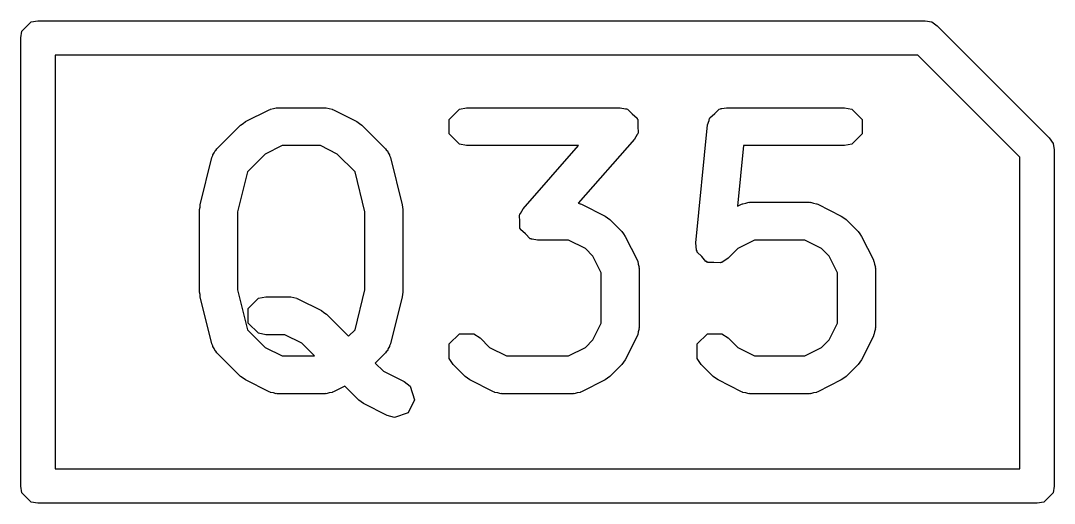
# Model space of a CAD drawing. Header units: millimetres. Extents: x 129 to 276, y -185 to -58.
# Drawn here: x 179 to 182, y -62.95 to -61.55 of the extents above; entities that cross this region are included whole.
import ezdxf

# ---------------------------------------------------------------- set-up
doc = ezdxf.new("R2010")
doc.units = ezdxf.units.MM
doc.layers.add('F.Fab', color=9, linetype='CONTINUOUS', true_color=0xafafaf)

msp = doc.modelspace()

# ---------------------------------------------------------------- linework, layer by layer
at = {"layer": 'F.Fab', "linetype": 'CONTINUOUS'}
for p, q in [((179.003806, -61.580866), (179.030866, -61.553806)), ((179.030866, -61.553806), (179.05, -61.55)), ((179.05, -61.55), (181.625, -61.55)), ((181.625, -61.55), (181.644134, -61.553806)), ((181.644134, -61.553806), (181.660355, -61.564645)), ((179, -61.6), (179.003806, -61.580866)), ((181.660355, -61.564645), (181.985355, -61.889644)), ((179, -62.9), (179, -61.6)), ((179.1, -61.65), (179.1, -62.85)), ((181.60429, -61.65), (179.1, -61.65)), ((181.9, -61.94571), (181.60429, -61.65)), ((179.652546, -61.842458), (179.721117, -61.808172)), ((179.721117, -61.808172), (179.723773, -61.807444)), ((179.723773, -61.807444), (179.724666, -61.806552)), ((179.724666, -61.806552), (179.733317, -61.804831)), ((179.733317, -61.804831), (179.741815, -61.802504)), ((179.741815, -61.802504), (179.743011, -61.802902)), ((179.743011, -61.802902), (179.745714, -61.802365)), ((179.745714, -61.802365), (179.882857, -61.802365)), ((179.882857, -61.802365), (179.885559, -61.802902)), ((179.885559, -61.802902), (179.886756, -61.802504)), ((179.886756, -61.802504), (179.895253, -61.804831)), ((179.895253, -61.804831), (179.903905, -61.806552)), ((179.903905, -61.806552), (179.904797, -61.807444)), ((179.904797, -61.807444), (179.907454, -61.808172)), ((179.907454, -61.808172), (179.976025, -61.842458)), ((180.243473, -61.836317), (180.273238, -61.806552)), ((180.273238, -61.806552), (180.294286, -61.802365)), ((180.294286, -61.802365), (180.74, -61.802365)), ((180.74, -61.802365), (180.755337, -61.805416)), ((180.755337, -61.805416), (180.75762, -61.805264)), ((180.75762, -61.805264), (180.758516, -61.806048)), ((180.758516, -61.806048), (180.761048, -61.806552)), ((180.761048, -61.806552), (180.77474, -61.820244)), ((180.77474, -61.820244), (180.789301, -61.832985)), ((181.000105, -61.831365), (181.014431, -61.819643)), ((181.014431, -61.819643), (181.027523, -61.806552)), ((181.027523, -61.806552), (181.031367, -61.805787)), ((181.031367, -61.805787), (181.032684, -61.80471)), ((181.032684, -61.80471), (181.035411, -61.804982)), ((181.035411, -61.804982), (181.048571, -61.802365)), ((181.048571, -61.802365), (181.391428, -61.802365)), ((181.391428, -61.802365), (181.412476, -61.806552)), ((181.412476, -61.806552), (181.442241, -61.836317)), ((179.56968, -61.921331), (179.638253, -61.85276)), ((179.638253, -61.85276), (179.645583, -61.847861)), ((179.645583, -61.847861), (179.652546, -61.842458)), ((179.976025, -61.842458), (179.982981, -61.847857)), ((179.982981, -61.847857), (179.990319, -61.85276)), ((179.990319, -61.85276), (180.058891, -61.921331)), ((180.243473, -61.878413), (180.243473, -61.836317)), ((180.789301, -61.832985), (180.78943, -61.834934)), ((180.78943, -61.834934), (180.790813, -61.836317)), ((180.790813, -61.836317), (180.790813, -61.855665)), ((180.790813, -61.855665), (180.792101, -61.874986)), ((180.959558, -62.194749), (180.993844, -61.851892)), ((180.993844, -61.851892), (180.997758, -61.839059)), ((180.997758, -61.836317), (180.998961, -61.835113)), ((180.997758, -61.839059), (180.997758, -61.836317)), ((180.998961, -61.835113), (181.000105, -61.831365)), ((181.442241, -61.836317), (181.442241, -61.878413)), ((180.273238, -61.908178), (180.243473, -61.878413)), ((180.789197, -61.880028), (180.781392, -61.893583)), ((180.790813, -61.878413), (180.789197, -61.880028)), ((180.792101, -61.874986), (180.790813, -61.877222)), ((180.790813, -61.877222), (180.790813, -61.878413)), ((181.442241, -61.878413), (181.412476, -61.908178)), ((181.985355, -61.889644), (181.996194, -61.905865)), ((179.758697, -61.912365), (179.709723, -61.936851)), ((179.869874, -61.912365), (179.758697, -61.912365)), ((179.918847, -61.936852), (179.869874, -61.912365)), ((180.294286, -61.912365), (180.273238, -61.908178)), ((180.618793, -61.912365), (180.294286, -61.912365)), ((180.458608, -62.095433), (180.618793, -61.912365)), ((180.781392, -61.893583), (180.618487, -62.07976)), ((181.098345, -61.912365), (181.080745, -62.088357)), ((181.391428, -61.912365), (181.098345, -61.912365)), ((181.412476, -61.908178), (181.391428, -61.912365)), ((181.996194, -61.905865), (181.996194, -61.905866)), ((181.996194, -61.905866), (182, -61.925)), ((179.520927, -62.084025), (179.555213, -61.946882)), ((179.555213, -61.946882), (179.557757, -61.941495)), ((179.557757, -61.941495), (179.557758, -61.939175)), ((179.557758, -61.939175), (179.561499, -61.933574)), ((179.561499, -61.933574), (179.56438, -61.927478)), ((179.56438, -61.927478), (179.566371, -61.926283)), ((179.566371, -61.926283), (179.56968, -61.921331)), ((179.709723, -61.936851), (179.658233, -61.988341)), ((179.970336, -61.988339), (179.918847, -61.936852)), ((180.058891, -61.921331), (180.0622, -61.926284)), ((180.0622, -61.926284), (180.064191, -61.927479)), ((180.064191, -61.927479), (180.067069, -61.933572)), ((180.067069, -61.933572), (180.070813, -61.939175)), ((180.070813, -61.939175), (180.070813, -61.941496)), ((180.070813, -61.941496), (180.073358, -61.946883)), ((180.073358, -61.946883), (180.107643, -62.084026)), ((181.9, -62.85), (181.9, -61.94571)), ((182, -61.925), (182, -62.9)), ((179.658233, -61.988341), (179.629285, -62.104137)), ((179.999285, -62.104136), (179.970336, -61.988339)), ((179.519285, -62.097365), (179.520599, -62.090757)), ((179.519285, -62.337365), (179.519285, -62.097365)), ((179.520599, -62.090757), (179.520927, -62.084025)), ((180.107643, -62.084026), (180.10797, -62.090757)), ((180.10797, -62.090757), (180.109285, -62.097365)), ((180.109285, -62.097365), (180.109285, -62.337365)), ((180.450803, -62.108986), (180.458608, -62.095433)), ((180.618487, -62.07976), (180.623905, -62.080838)), ((180.623905, -62.080838), (180.624797, -62.08173)), ((180.624797, -62.08173), (180.627454, -62.082458)), ((180.627454, -62.082458), (180.696026, -62.116744)), ((181.080745, -62.088357), (181.092546, -62.082457)), ((181.092546, -62.082457), (181.095203, -62.081729)), ((181.095203, -62.081729), (181.096095, -62.080838)), ((181.096095, -62.080838), (181.104735, -62.079119)), ((181.104735, -62.079119), (181.113245, -62.076789)), ((181.113245, -62.076789), (181.114442, -62.077188)), ((181.114442, -62.077188), (181.117143, -62.076651)), ((181.117143, -62.076651), (181.288571, -62.076651)), ((181.288571, -62.076651), (181.291273, -62.077188)), ((181.291273, -62.077188), (181.292469, -62.07679)), ((181.292469, -62.07679), (181.300965, -62.079116)), ((181.300965, -62.079116), (181.309619, -62.080838)), ((181.309619, -62.080838), (181.310511, -62.08173)), ((181.310511, -62.08173), (181.313168, -62.082458)), ((181.313168, -62.082458), (181.38174, -62.116744)), ((179.629285, -62.104137), (179.629285, -62.330593)), ((179.999285, -62.330593), (179.999285, -62.104136)), ((180.447899, -62.114031), (180.449187, -62.111794)), ((180.449187, -62.133351), (180.447899, -62.114031)), ((180.449187, -62.110603), (180.450803, -62.108986)), ((180.449187, -62.111794), (180.449187, -62.110603)), ((180.696026, -62.116744), (180.702986, -62.122146)), ((180.702986, -62.122146), (180.71032, -62.127046)), ((180.71032, -62.127046), (180.744605, -62.161331)), ((181.38174, -62.116744), (181.3887, -62.122146)), ((181.3887, -62.122146), (181.396034, -62.127046)), ((181.396034, -62.127046), (181.430319, -62.161331)), ((180.449187, -62.152699), (180.449187, -62.133351)), ((180.450568, -62.15408), (180.449187, -62.152699)), ((180.450699, -62.156032), (180.450568, -62.15408)), ((180.465263, -62.168775), (180.450699, -62.156032)), ((180.478952, -62.182464), (180.465263, -62.168775)), ((180.481483, -62.182967), (180.478952, -62.182464)), ((180.48238, -62.183752), (180.481483, -62.182967)), ((180.484662, -62.183599), (180.48238, -62.183752)), ((180.5, -62.186651), (180.484662, -62.183599)), ((180.589874, -62.186651), (180.5, -62.186651)), ((180.638849, -62.211139), (180.589874, -62.186651)), ((180.744605, -62.161331), (180.749502, -62.168661)), ((180.749502, -62.168661), (180.754907, -62.175625)), ((180.754907, -62.175625), (180.789194, -62.244197)), ((181.130126, -62.186651), (181.081149, -62.211139)), ((181.275588, -62.186651), (181.130126, -62.186651)), ((181.324563, -62.211139), (181.275588, -62.186651)), ((181.430319, -62.161331), (181.435216, -62.168661)), ((181.435216, -62.168661), (181.440621, -62.175625)), ((181.440621, -62.175625), (181.474908, -62.244197)), ((180.660513, -62.232803), (180.638849, -62.211139)), ((180.96163, -62.216109), (180.959558, -62.194749)), ((180.963471, -62.218359), (180.96163, -62.216109)), ((180.963471, -62.221268), (180.963471, -62.218359)), ((181.081149, -62.211139), (181.053175, -62.239113)), ((181.346227, -62.232803), (181.324563, -62.211139)), ((180.685, -62.281777), (180.660513, -62.232803)), ((180.789194, -62.244197), (180.789921, -62.246854)), ((180.789921, -62.246854), (180.790813, -62.247746)), ((180.790813, -62.247746), (180.792531, -62.256386)), ((180.976561, -62.234358), (180.963471, -62.221268)), ((180.988285, -62.248688), (180.976561, -62.234358)), ((180.991179, -62.248977), (180.988285, -62.248688)), ((180.993237, -62.251035), (180.991179, -62.248977)), ((181.053175, -62.239113), (181.035331, -62.251036)), ((181.370714, -62.281777), (181.346227, -62.232803)), ((181.474908, -62.244197), (181.475635, -62.246854)), ((181.475635, -62.246854), (181.476527, -62.247746)), ((181.476527, -62.247746), (181.478245, -62.256386)), ((180.792531, -62.256386), (180.794862, -62.264896)), ((180.794862, -62.264896), (180.794462, -62.266093)), ((180.794462, -62.266093), (180.795, -62.268794)), ((180.795, -62.268794), (180.795, -62.440222)), ((181.011757, -62.251035), (180.993237, -62.251035)), ((181.030172, -62.252877), (181.011757, -62.251035)), ((181.032422, -62.251035), (181.030172, -62.252877)), ((181.035331, -62.251036), (181.032422, -62.251035)), ((181.478245, -62.256386), (181.480576, -62.264896)), ((181.480576, -62.264896), (181.480176, -62.266093)), ((181.480176, -62.266093), (181.480714, -62.268794)), ((181.480714, -62.268794), (181.480714, -62.440222)), ((180.685, -62.427239), (180.685, -62.281777)), ((181.370714, -62.427239), (181.370714, -62.281777)), ((179.520599, -62.343972), (179.519285, -62.337365)), ((179.629285, -62.330593), (179.658234, -62.446389)), ((179.970336, -62.446389), (179.999285, -62.330593)), ((180.109285, -62.337365), (180.10797, -62.343972)), ((179.520927, -62.350705), (179.520599, -62.343972)), ((179.555213, -62.487848), (179.520927, -62.350705)), ((179.660615, -62.384889), (179.69038, -62.355124)), ((179.69038, -62.355124), (179.711428, -62.350937)), ((179.711428, -62.350937), (179.78, -62.350937)), ((179.78, -62.350937), (179.7827, -62.351474)), ((179.7827, -62.351474), (179.783898, -62.351075)), ((179.783898, -62.351075), (179.792406, -62.353404)), ((179.792406, -62.353404), (179.801048, -62.355124)), ((179.801048, -62.355124), (179.801939, -62.356015)), ((179.801939, -62.356015), (179.804596, -62.356743)), ((179.804596, -62.356743), (179.873167, -62.391028)), ((180.107643, -62.350704), (180.073358, -62.487847)), ((180.10797, -62.343972), (180.107643, -62.350704)), ((179.660615, -62.426985), (179.660615, -62.384889)), ((179.873167, -62.391028), (179.880133, -62.396434)), ((179.880133, -62.396434), (179.887462, -62.401331)), ((179.69038, -62.45675), (179.660615, -62.426985)), ((179.887462, -62.401331), (179.951428, -62.465297)), ((180.660511, -62.476215), (180.685, -62.427239)), ((181.346225, -62.476215), (181.370714, -62.427239)), ((179.658234, -62.446389), (179.709722, -62.497877)), ((179.711428, -62.460937), (179.69038, -62.45675)), ((179.951428, -62.465297), (179.970336, -62.446389)), ((180.243473, -62.487746), (180.27324, -62.45798)), ((180.27324, -62.45798), (180.315334, -62.457981)), ((180.315334, -62.457981), (180.333177, -62.469904)), ((180.792531, -62.452629), (180.790813, -62.46127)), ((180.794862, -62.44412), (180.792531, -62.452629)), ((180.795, -62.440222), (180.794462, -62.442922)), ((180.794462, -62.442922), (180.794862, -62.44412)), ((180.963472, -62.487747), (180.993238, -62.457981)), ((180.993238, -62.457981), (181.035332, -62.457981)), ((181.035332, -62.457981), (181.053176, -62.469903)), ((181.478245, -62.452629), (181.476527, -62.46127)), ((181.480576, -62.44412), (181.478245, -62.452629)), ((181.480714, -62.440222), (181.480176, -62.442922)), ((181.480176, -62.442922), (181.480576, -62.44412)), ((179.557758, -62.493235), (179.555213, -62.487848)), ((179.767016, -62.460937), (179.711428, -62.460937)), ((179.81599, -62.485423), (179.767016, -62.460937)), ((179.852932, -62.522365), (179.81599, -62.485423)), ((180.073358, -62.487847), (180.070813, -62.493234)), ((180.243472, -62.52984), (180.243473, -62.487746)), ((180.333177, -62.469904), (180.361149, -62.497876)), ((180.638851, -62.497876), (180.660511, -62.476215)), ((180.789194, -62.464819), (180.754907, -62.533391)), ((180.789921, -62.462161), (180.789194, -62.464819)), ((180.790813, -62.46127), (180.789921, -62.462161)), ((180.963472, -62.529841), (180.963472, -62.487747)), ((181.053176, -62.469903), (181.08115, -62.497877)), ((181.324565, -62.497876), (181.346225, -62.476215)), ((181.474908, -62.464819), (181.440621, -62.533391)), ((181.475635, -62.462161), (181.474908, -62.464819)), ((181.476527, -62.46127), (181.475635, -62.462161)), ((179.557758, -62.495555), (179.557758, -62.493235)), ((179.561499, -62.501155), (179.557758, -62.495555)), ((179.56438, -62.507252), (179.561499, -62.501155)), ((179.566371, -62.508446), (179.56438, -62.507252)), ((179.56968, -62.513399), (179.566371, -62.508446)), ((179.638252, -62.581971), (179.56968, -62.513399)), ((179.709722, -62.497877), (179.758698, -62.522365)), ((180.058891, -62.513399), (180.02921, -62.543079)), ((180.0622, -62.508445), (180.058891, -62.513399)), ((180.064191, -62.507251), (180.0622, -62.508445)), ((180.067069, -62.501157), (180.064191, -62.507251)), ((180.070813, -62.495555), (180.067069, -62.501157)), ((180.070813, -62.493234), (180.070813, -62.495555)), ((180.361149, -62.497876), (180.410127, -62.522365)), ((180.589873, -62.522365), (180.638851, -62.497876)), ((181.08115, -62.497877), (181.130127, -62.522365)), ((181.275587, -62.522365), (181.324565, -62.497876)), ((179.758698, -62.522365), (179.852932, -62.522365)), ((180.02921, -62.543079), (180.05258, -62.56645)), ((180.255395, -62.547684), (180.243472, -62.52984)), ((180.28968, -62.58197), (180.255395, -62.547684)), ((180.410127, -62.522365), (180.589873, -62.522365)), ((180.744605, -62.547684), (180.71032, -62.58197)), ((180.7495, -62.540357), (180.744605, -62.547684)), ((180.754907, -62.533391), (180.7495, -62.540357)), ((180.975394, -62.547685), (180.963472, -62.529841)), ((181.00968, -62.581971), (180.975394, -62.547685)), ((181.130127, -62.522365), (181.275587, -62.522365)), ((181.430319, -62.547684), (181.396034, -62.58197)), ((181.435214, -62.540357), (181.430319, -62.547684)), ((181.440621, -62.533391), (181.435214, -62.540357)), ((180.05258, -62.56645), (180.113168, -62.596744)), ((179.64558, -62.586867), (179.638252, -62.581971)), ((179.652547, -62.592274), (179.64558, -62.586867)), ((179.721117, -62.626558), (179.652547, -62.592274)), ((180.113168, -62.596744), (180.130121, -62.609902)), ((180.130121, -62.609902), (180.143433, -62.649836)), ((180.297006, -62.586865), (180.28968, -62.58197)), ((180.303975, -62.592274), (180.297006, -62.586865)), ((180.372546, -62.626559), (180.303975, -62.592274)), ((180.696025, -62.592274), (180.627453, -62.626559)), ((180.702991, -62.586867), (180.696025, -62.592274)), ((180.71032, -62.58197), (180.702991, -62.586867)), ((181.017012, -62.58687), (181.00968, -62.581971)), ((181.023975, -62.592274), (181.017012, -62.58687)), ((181.092546, -62.626559), (181.023975, -62.592274)), ((181.381739, -62.592274), (181.313167, -62.626559)), ((181.388705, -62.586867), (181.381739, -62.592274)), ((181.396034, -62.58197), (181.388705, -62.586867)), ((179.723773, -62.627285), (179.721117, -62.626558)), ((179.724666, -62.628178), (179.723773, -62.627285)), ((179.733319, -62.629899), (179.724666, -62.628178)), ((179.741816, -62.632226), (179.733319, -62.629899)), ((179.743011, -62.631827), (179.741816, -62.632226)), ((179.745714, -62.632365), (179.743011, -62.631827)), ((179.882857, -62.632365), (179.745714, -62.632365)), ((179.885557, -62.631827), (179.882857, -62.632365)), ((179.886755, -62.632227), (179.885557, -62.631827)), ((179.895263, -62.629897), (179.886755, -62.632227)), ((179.903905, -62.628178), (179.895263, -62.629897)), ((179.904796, -62.627286), (179.903905, -62.628178)), ((179.907453, -62.626559), (179.904796, -62.627286)), ((179.940568, -62.610001), (179.907453, -62.626559)), ((179.98111, -62.650542), (179.940568, -62.610001)), ((180.375203, -62.627286), (180.372546, -62.626559)), ((180.376095, -62.628178), (180.375203, -62.627286)), ((180.384743, -62.629898), (180.376095, -62.628178)), ((180.393245, -62.632226), (180.384743, -62.629898)), ((180.39444, -62.631827), (180.393245, -62.632226)), ((180.397143, -62.632365), (180.39444, -62.631827)), ((180.602857, -62.632365), (180.397143, -62.632365)), ((180.605557, -62.631827), (180.602857, -62.632365)), ((180.606755, -62.632227), (180.605557, -62.631827)), ((180.615263, -62.629897), (180.606755, -62.632227)), ((180.623905, -62.628178), (180.615263, -62.629897)), ((180.624796, -62.627286), (180.623905, -62.628178)), ((180.627453, -62.626559), (180.624796, -62.627286)), ((181.095203, -62.627286), (181.092546, -62.626559)), ((181.096095, -62.628178), (181.095203, -62.627286)), ((181.104743, -62.629898), (181.096095, -62.628178)), ((181.113245, -62.632226), (181.104743, -62.629898)), ((181.11444, -62.631827), (181.113245, -62.632226)), ((181.117143, -62.632365), (181.11444, -62.631827)), ((181.288571, -62.632365), (181.117143, -62.632365)), ((181.291271, -62.631827), (181.288571, -62.632365)), ((181.292469, -62.632227), (181.291271, -62.631827)), ((181.300977, -62.629897), (181.292469, -62.632227)), ((181.309619, -62.628178), (181.300977, -62.629897)), ((181.31051, -62.627286), (181.309619, -62.628178)), ((181.313167, -62.626559), (181.31051, -62.627286)), ((179.98844, -62.65544), (179.98111, -62.650542)), ((179.995403, -62.660844), (179.98844, -62.65544)), ((180.063974, -62.69513), (179.995403, -62.660844)), ((180.143433, -62.649836), (180.124606, -62.687487)), ((180.084672, -62.700798), (180.063974, -62.69513)), ((180.124606, -62.687487), (180.084672, -62.700798)), ((179.1, -62.85), (181.9, -62.85)), ((179.003806, -62.919134), (179, -62.9)), ((182, -62.9), (181.996194, -62.919134)), ((179.030866, -62.946194), (179.003806, -62.919134)), ((181.996194, -62.919134), (181.969134, -62.946194)), ((179.05, -62.95), (179.030866, -62.946194)), ((181.95, -62.95), (179.05, -62.95)), ((181.969134, -62.946194), (181.95, -62.95))]:
    msp.add_line(p, q, dxfattribs=at)

doc.saveas('drawing.dxf')
